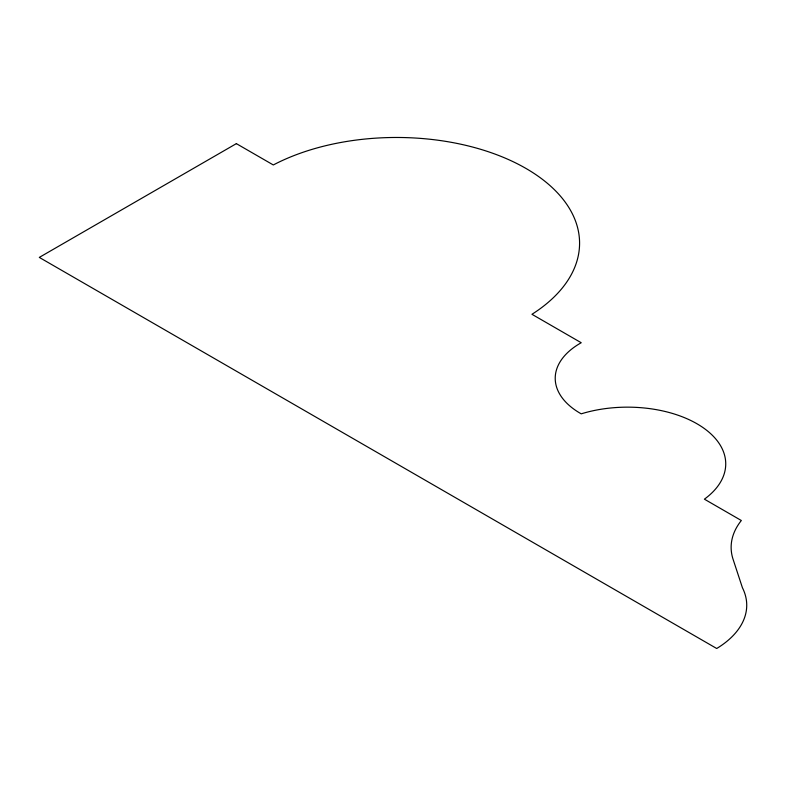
<?xml version="1.0" encoding="UTF-8"?>
<svg xmlns="http://www.w3.org/2000/svg" width="786" height="786" viewBox="0 0 786 786"><rect width="100%" height="100%" fill="white"/><g stroke="black" fill="none" stroke-linecap="round" stroke-linejoin="round"><path stroke-width="1.18" d="M236.36 143.632L39.3 257.405L716.704 648.499A108.606 62.703 0 0 0 742.436 587.761L733.2 559.671A111.209 64.206 0 0 1 741.336 520.509L704.394 499.169A98.24 56.72 0 0 0 702.969 427.564A98.24 56.72 0 0 0 581.227 413.839A85.91 49.597 0 0 1 581.227 342.735L531.955 314.292A183.099 105.707 0 0 0 525.942 168.43A183.099 105.707 0 0 0 273.312 164.962L236.36 143.632"/></g></svg>
